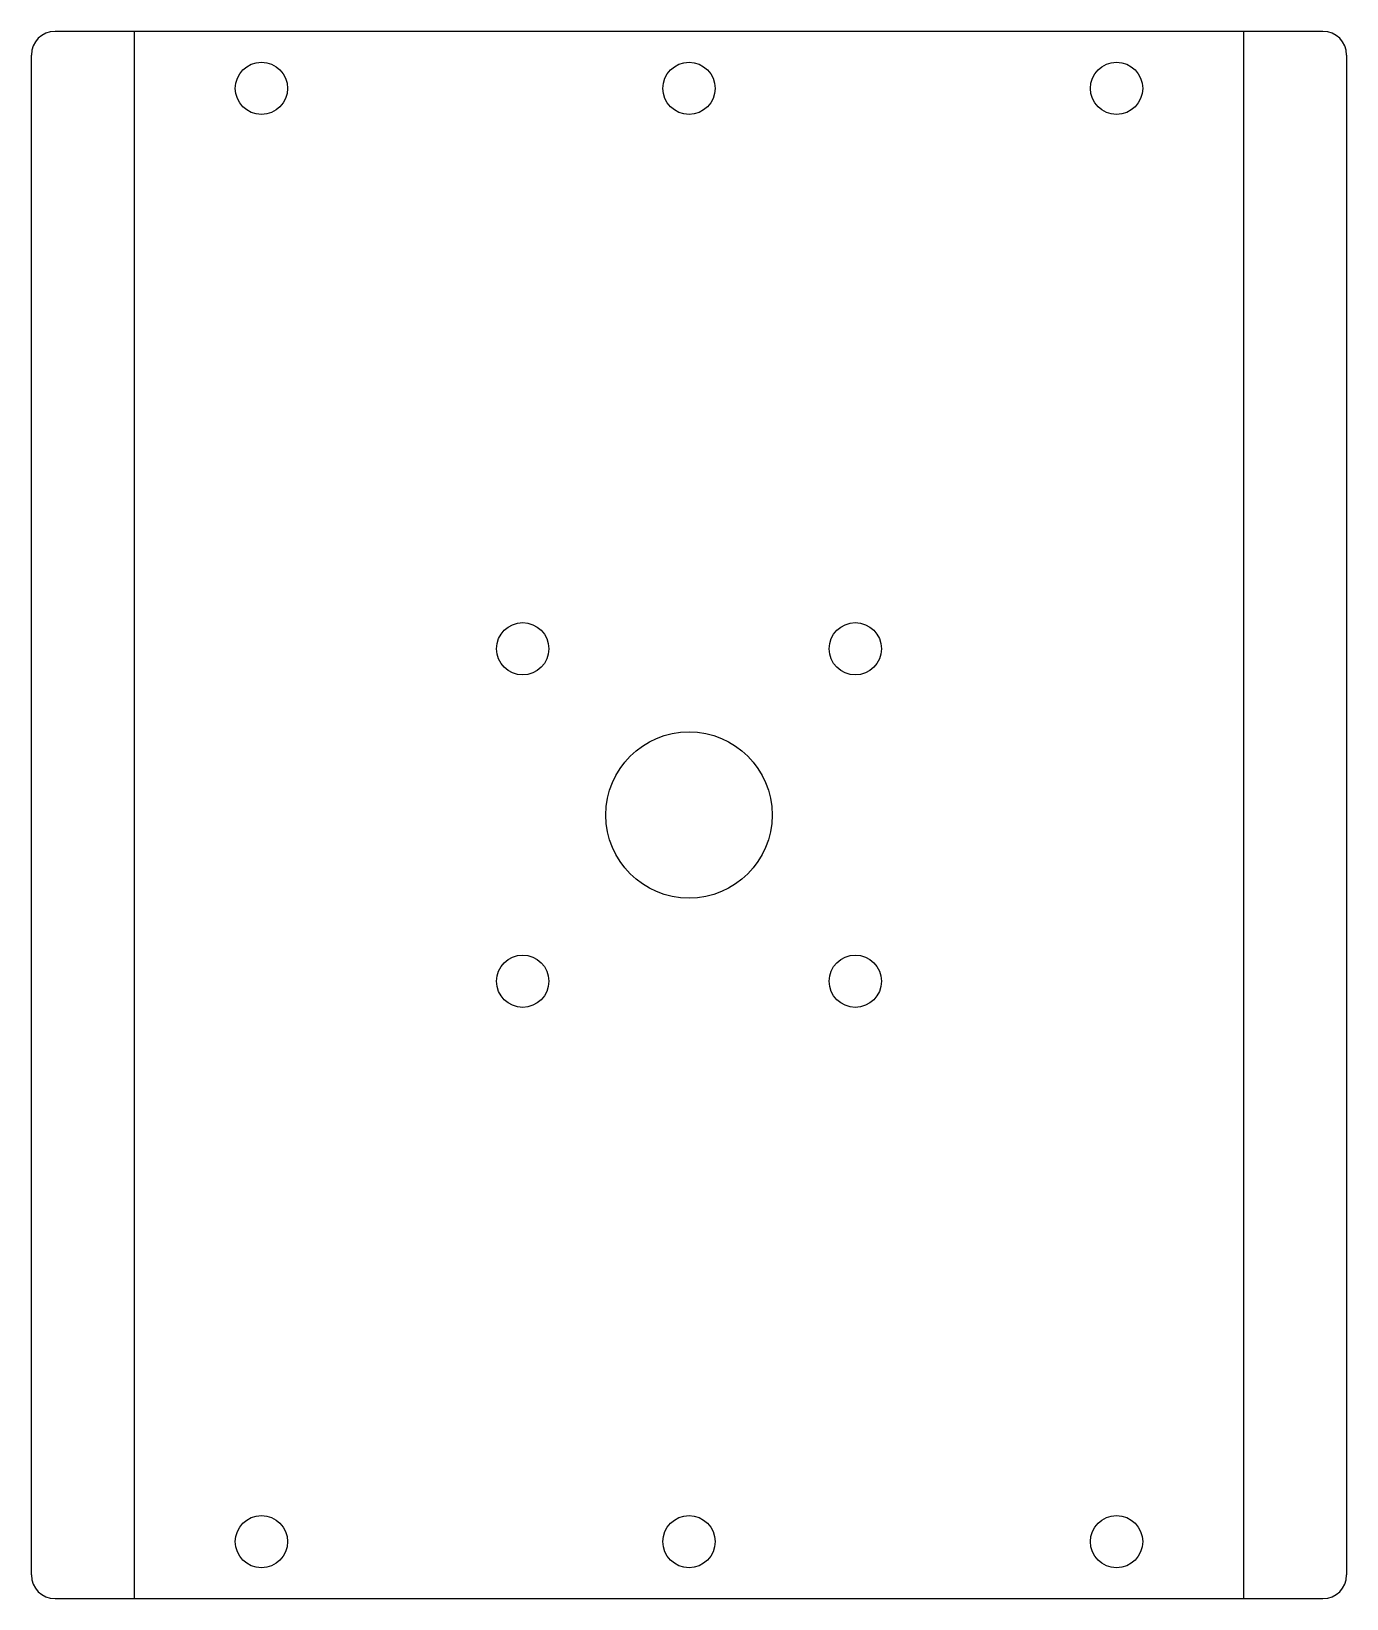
# Model space of a CAD drawing. Header units: millimetres. Extents: x -138 to 138, y -165 to 165.
import ezdxf

# ---------------------------------------------------------------- set-up
doc = ezdxf.new("R2010")
doc.units = ezdxf.units.MM

msp = doc.modelspace()

# ---------------------------------------------------------------- linework, layer by layer
for p, q in [((133.424778, 165), (-133.424778, 165)), ((-138.424778, -160), (-138.424778, 160)), ((138.424778, 160), (138.424778, -160)), ((-133.424778, -165), (133.424778, -165))]:
    msp.add_line(p, q)
at = {"color": 1}
for p, q in [((-116.712389, -165), (-116.712389, 165)), ((116.712389, 165), (116.712389, -165))]:
    msp.add_line(p, q, dxfattribs=at)
for centre, radius in [((-90, 153), 5.5), ((0, 153), 5.5), ((90, 153), 5.5), ((-35, 35), 5.5), ((35, 35), 5.5), ((0, 0), 17.5), ((-35, -35), 5.5), ((35, -35), 5.5), ((-90, -153), 5.5), ((0, -153), 5.5), ((90, -153), 5.5)]:
    msp.add_circle(centre, radius)
for centre, start, end in [((-133.424778, 160), 90, 180), ((133.424778, 160), 0, 90), ((-133.424778, -160), 180, 270), ((133.424778, -160), 270, 360)]:
    msp.add_arc(centre, 5, start, end)

doc.saveas('drawing.dxf')
